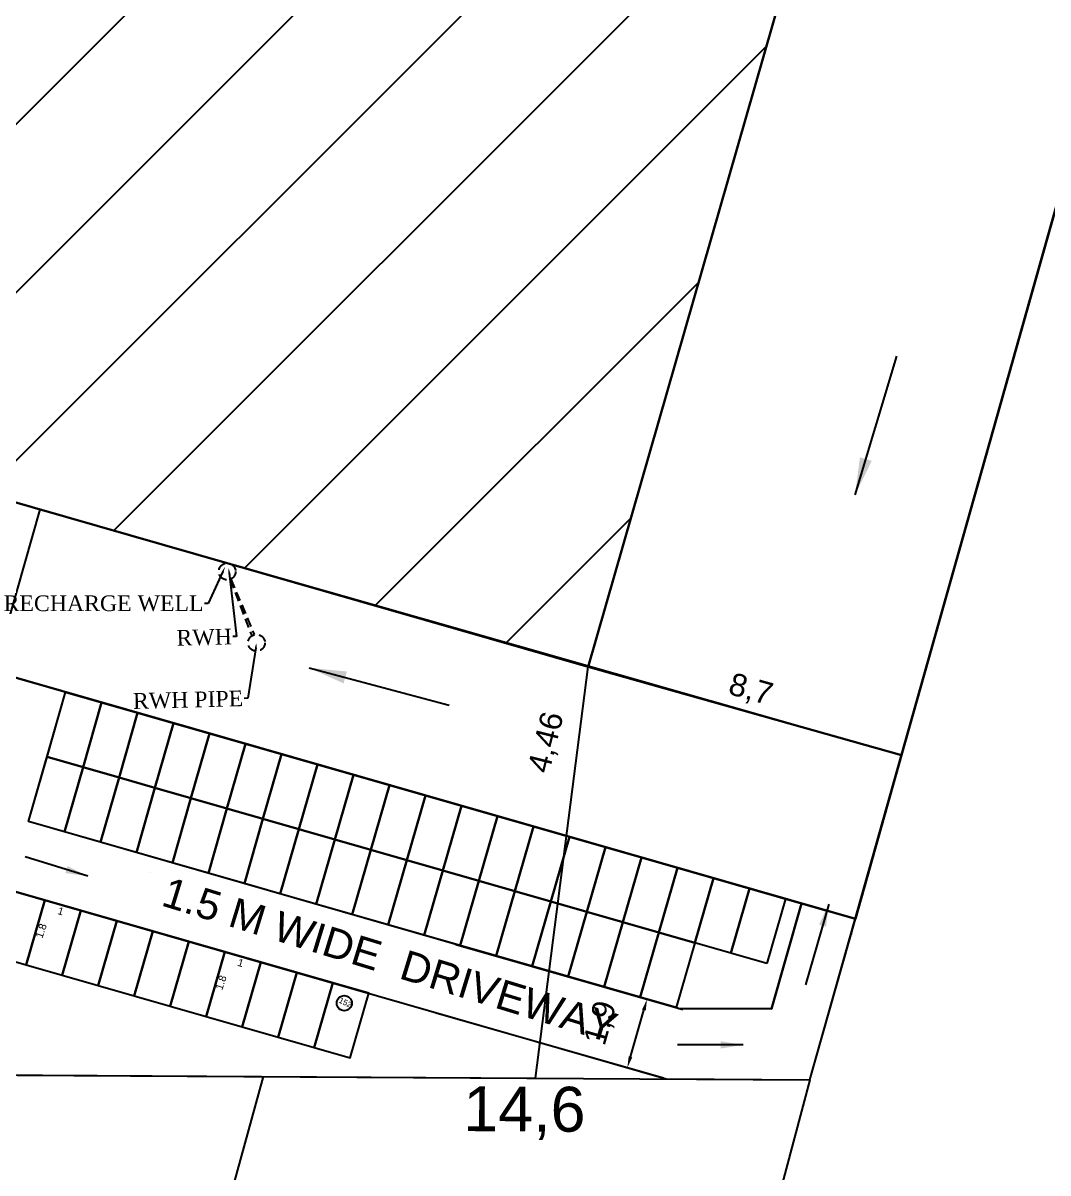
# Model space of a CAD drawing. Header units: metres. Extents: x 2292 to 2697, y 2134 to 2248.
# Drawn here: x 2454.33 to 2481.71, y 2152.81 to 2183.54 of the extents above; entities that cross this region are included whole.
import ezdxf
from ezdxf import colors
from ezdxf.entities.mleader import LeaderData, LeaderLine
from ezdxf.math import Vec2, Vec3

# ---------------------------------------------------------------- set-up
doc = ezdxf.new("R2010")
doc.units = ezdxf.units.M
doc.linetypes.add('DASHED2', pattern=[0.375, 0.25, -0.125])
doc.linetypes.add('DOT2', pattern=[0.125, 0, -0.125])
for name, color, linetype in [('AS_AT_SITE', 6, 'Continuous'), ('BLK_1_LVL_0_BLDG_FOOT_PRINT', 1, 'Continuous'), ('BLK_1_LVL_0_REAR_SETBACK', 11, 'Continuous'), ('BLK_1_LVL_0_SIDE_SETBACK2', 102, 'Continuous'), ('CYCLE_PARKING', 250, 'Continuous'), ('DRIVE_WAY', 254, 'DOT2'), ('FMB_OR_PLR', 70, 'Continuous'), ('PLOT_BOUNDARY', 70, 'Continuous'), ('SUPER_IMPOSED', 5, 'Continuous'), ('TWO_WHEELER_DRIVE_WAY', 7, 'Continuous')]:
    doc.layers.add(name, color=color, linetype=linetype)
doc.styles.get("Standard").update_dxf_attribs({"font": 'arial.ttf'})
doc.dimstyles.new('ISO-25', dxfattribs={"dimtxt": 0.5, "dimasz": 2.5, "dimexe": 1, "dimexo": 0.625, "dimtad": 1, "dimtxsty": 'Standard', "dimcen": 2.5, "dimadec": 0, "dimazin": 0, "dimtfac": 1, "dimtmove": 0, "dimatfit": 3, "dimfxl": 0, "dimarcsym": 0})

# ---------------------------------------------------------------- blocks, each defined once
blk = doc.blocks.new('*D296')
at = {"layer": 'Defpoints', "color": 0}
for p in [(2426.951, 2155.486), (2460.751, 2155.291), (2460.738, 2153.158)]:
    blk.add_point(p, dxfattribs=at)
at = {"color": 0, "insert": (2446.512, 2154.586), "char_height": 1.2, "attachment_point": 5, "rotation": 359.67}
blk.add_mtext('33,8', dxfattribs=at)
blk = doc.blocks.new('*D297')
at = {"layer": 'Defpoints', "color": 0}
for p in [(2496.187, 2229.126), (2498.693, 2228.42), (2475.35, 2155.207)]:
    blk.add_point(p, dxfattribs=at)
at = {"color": 0, "insert": (2486.914, 2191.593), "char_height": 1.2, "attachment_point": 5, "rotation": 74.2581}
blk.add_mtext('76,8', dxfattribs=at)
blk = doc.blocks.new('*D298')
at = {"layer": 'Defpoints', "color": 0}
for p in [(2460.751, 2155.291), (2475.35, 2155.207), (2475.338, 2153.022)]:
    blk.add_point(p, dxfattribs=at)
at = {"color": 0, "insert": (2467.724, 2154.412), "char_height": 1.2, "attachment_point": 5, "rotation": 359.67}
blk.add_mtext('14,6', dxfattribs=at)
blk = doc.blocks.new('*D356')
at = {"layer": 'Defpoints', "color": 0}
for p in [(2481.38, 2207.975), (2481.38, 2207.975), (2469.423, 2166.338)]:
    blk.add_point(p, dxfattribs=at)
at = {"color": 0, "insert": (2474.108, 2187.528), "char_height": 1.2, "attachment_point": 5, "rotation": 73.977}
blk.add_mtext('43,32', dxfattribs=at)
blk = doc.blocks.new('*D357')
at = {"layer": 'Defpoints', "color": 0}
for p in [(2430.977, 2177.379), (2469.423, 2166.338), (2469.423, 2166.338)]:
    blk.add_point(p, dxfattribs=at)
at = {"color": 0, "insert": (2450.541, 2173.048), "char_height": 1.2, "attachment_point": 5, "rotation": 343.977}
blk.add_mtext('40', dxfattribs=at)
blk = doc.blocks.new('*D300')
at = {"layer": 'Defpoints', "color": 0}
for p in [(2469.423, 2166.338), (2468.341, 2162.012), (2468.341, 2162.012)]:
    blk.add_point(p, dxfattribs=at)
at = {"color": 0, "insert": (2468.338, 2164.311), "char_height": 0.6, "attachment_point": 5, "rotation": 75.9554}
blk.add_mtext('4,46', dxfattribs=at)
blk = doc.blocks.new('_ArchTick')
at = {"color": 0, "linetype": 'ByBlock', "const_width": 0.15}
blk.add_lwpolyline([(-0.5, -0.5), (0.5, 0.5)], dxfattribs=at)
blk = doc.blocks.new('*D360')
at = {"layer": 'Defpoints', "color": 0}
for p in [(2469.423, 2166.338), (2477.795, 2163.978), (2477.795, 2163.978)]:
    blk.add_point(p, dxfattribs=at)
at = {"color": 0, "insert": (2473.761, 2165.697), "char_height": 0.6, "attachment_point": 5, "rotation": 344.2581}
blk.add_mtext('8,7', dxfattribs=at)
blk = doc.blocks.new('*D519')
at = {"layer": 'Defpoints', "color": 0}
for p in [(2465.289, 2159.094), (2470.997, 2157.454), (2464.764, 2157.269)]:
    blk.add_point(p, dxfattribs=at)
at = {"layer": 'TWO_WHEELER_DRIVE_WAY', "color": 0, "lineweight": -2}
for p, q in [((2465.89, 2158.922), (2471.959, 2157.177)), ((2465.365, 2157.096), (2471.434, 2155.352)), ((2470.556, 2155.917), (2470.915, 2157.165))]:
    blk.add_line(p, q, dxfattribs=at)
at = {"layer": 'TWO_WHEELER_DRIVE_WAY', "color": 0}
for points in [[(2470.867, 2157.179), (2470.963, 2157.151), (2470.997, 2157.454)], [(2470.508, 2155.93), (2470.604, 2155.903), (2470.473, 2155.628)]]:
    blk.add_solid(points, dxfattribs=at)
at = {"layer": 'TWO_WHEELER_DRIVE_WAY', "color": 0, "insert": (2469.788, 2156.813), "char_height": 0.6, "attachment_point": 5, "rotation": 73.9637}
blk.add_mtext('1,9', dxfattribs=at)

msp = doc.modelspace()

# ---------------------------------------------------------------- hatches: boundary and pattern name
h = msp.add_hatch()
h.set_pattern_fill('ANSI31', color=256)
h.set_pattern_definition([(45, (-69436.9367, -38212.0027), (-2.24506403, 2.24506403), [])])
h.paths.add_polyline_path([(2481.38008, 2207.97471), (2442.93405, 2219.01567), (2430.97669, 2177.37862), (2469.42272, 2166.33766)])
h.paths.add_polyline_path([(2460.3759, 2211.65076), (2462.74481, 2210.97045), (2463.42738, 2213.34723), (2461.05846, 2214.02754)], flags=24)
h.paths.add_polyline_path([(2438.78293, 2195.21277), (2440.10649, 2199.82158), (2437.72971, 2200.50414), (2436.40615, 2195.89534)], flags=24)
h.paths.add_polyline_path([(2474.5498, 2184.94121), (2475.87336, 2189.55002), (2473.49658, 2190.23258), (2472.17302, 2185.62378)], flags=24)
h.paths.add_polyline_path([(2449.04087, 2172.18075), (2451.40978, 2171.50045), (2452.09235, 2173.87723), (2449.72343, 2174.55754)], flags=25)
h.paths.add_polyline_path([(2450.01692, 2195.69709), (2464.8792, 2191.64603), (2465.42113, 2193.63421), (2450.55884, 2197.68527)], flags=24)

# ---------------------------------------------------------------- linework, layer by layer
at = {"linetype": 'DASHED2'}
for p, q in [((2459.85884, 2168.66966), (2460.4418, 2167.16472)), ((2459.88258, 2168.67945), (2460.50806, 2167.19513))]:
    msp.add_line(p, q, dxfattribs=at)
for p, q in [((2458.33652, 2162.96676), (2458.33705, 2162.96661)), ((2457.7288, 2160.85261), (2457.72987, 2160.8523)), ((2457.72991, 2160.85245), (2457.72987, 2160.8523)), ((2453.95213, 2160.37769), (2471.51213, 2155.32895)), ((2457.31432, 2159.41101), (2457.31583, 2159.41058)), ((2476.4521, 2159.21525), (2476.47817, 2159.20775)), ((2475.96374, 2157.48274), (2475.9808, 2157.47784)), ((2471.83806, 2157.21196), (2474.32696, 2157.19763)), ((2475.47539, 2155.75023), (2475.48342, 2155.74792)), ((2458.85608, 2148.49188), (2460.75123, 2155.39093)), ((2475.35041, 2155.30684), (2473.64622, 2148.90363))]:
    msp.add_line(p, q)
at = {"color": 1}
msp.add_line((2474.69236, 2160.13891), (2476.56263, 2159.60737), dxfattribs=at)
for points in [[(2476.56265, 2159.60747), (2477.7943, 2163.97692), (2469.42272, 2166.33766), (2430.97669, 2177.37862), (2442.93405, 2219.01567), (2440.02341, 2219.85252), (2428.05325, 2178.21915), (2426.81089, 2173.89307), (2453.54757, 2166.21481)], [(2481.38123, 2207.97535), (2469.42272, 2166.33766), (2477.79456, 2163.97784), (2489.55189, 2205.67127), (2489.54731, 2205.67256)], [(2474.32696, 2157.19763), (2475.12082, 2160.01397)]]:
    msp.add_lwpolyline(points)
at = {"linetype": 'DASHED2'}
for centre in [(2459.78546, 2168.8813), (2460.56711, 2166.97906)]:
    msp.add_circle(centre, 0.224, dxfattribs=at)
msp.add_circle((2462.91334, 2157.35095), 0.20161)
at = {"layer": 'AS_AT_SITE', "color": 6}
msp.add_lwpolyline([(2496.18659, 2229.22643), (2442.39814, 2228.11204), (2421.89523, 2156.80096), (2426.95121, 2155.58561), (2475.35041, 2155.30684)], close=True, dxfattribs=at)
at = {"layer": 'BLK_1_LVL_0_BLDG_FOOT_PRINT', "color": 1}
msp.add_lwpolyline([(2442.93405, 2219.01567), (2430.97669, 2177.37862), (2469.42272, 2166.33766), (2481.38008, 2207.97471)], close=True, dxfattribs=at)
at = {"layer": 'BLK_1_LVL_0_REAR_SETBACK', "color": 11}
msp.add_lwpolyline([(2430.9767, 2177.37866), (2424.42322, 2156.19329), (2426.95121, 2155.58561), (2450.45619, 2155.45023), (2468.02369, 2155.34904), (2469.42195, 2166.33788)], close=True, dxfattribs=at)
at = {"layer": 'BLK_1_LVL_0_SIDE_SETBACK2', "color": 102}
msp.add_lwpolyline([(2469.42217, 2166.33865), (2481.38123, 2207.97535), (2489.55189, 2205.67127), (2477.7943, 2163.97692)], close=True, dxfattribs=at)
at = {"layer": 'CYCLE_PARKING', "color": 250, "ltscale": 0.3}
for points in [[(2455.9342, 2163.65618), (2454.97309, 2163.93235), (2455.4702, 2165.66235), (2456.43131, 2165.38618)], [(2456.8953, 2163.38001), (2455.9342, 2163.65618), (2456.43131, 2165.38618), (2457.39241, 2165.11)], [(2457.85641, 2163.10384), (2456.8953, 2163.38001), (2457.39241, 2165.11), (2458.35352, 2164.83383)], [(2458.81752, 2162.82767), (2457.85641, 2163.10384), (2458.35352, 2164.83383), (2459.31463, 2164.55766)], [(2459.77863, 2162.55149), (2458.81752, 2162.82767), (2459.31463, 2164.55766), (2460.27574, 2164.28149)], [(2460.73974, 2162.27532), (2459.77863, 2162.55149), (2460.27574, 2164.28149), (2461.23685, 2164.00532)], [(2455.43709, 2161.92619), (2454.47598, 2162.20236), (2454.97309, 2163.93235), (2455.9342, 2163.65618)], [(2461.70084, 2161.99915), (2460.73974, 2162.27532), (2461.23685, 2164.00532), (2462.19795, 2163.72914)], [(2456.39819, 2161.65001), (2455.43709, 2161.92619), (2455.9342, 2163.65618), (2456.8953, 2163.38001)], [(2462.66195, 2161.72298), (2461.70084, 2161.99915), (2462.19795, 2163.72914), (2463.15906, 2163.45297)], [(2463.62306, 2161.4468), (2462.66195, 2161.72298), (2463.15906, 2163.45297), (2464.12017, 2163.1768)], [(2457.3593, 2161.37384), (2456.39819, 2161.65001), (2456.8953, 2163.38001), (2457.85641, 2163.10384)], [(2464.58417, 2161.17063), (2463.62306, 2161.4468), (2464.12017, 2163.1768), (2465.08128, 2162.90063)], [(2458.32041, 2161.09767), (2457.3593, 2161.37384), (2457.85641, 2163.10384), (2458.81752, 2162.82767)], [(2465.54528, 2160.89446), (2464.58417, 2161.17063), (2465.08128, 2162.90063), (2466.04239, 2162.62446)], [(2459.28152, 2160.8215), (2458.32041, 2161.09767), (2458.81752, 2162.82767), (2459.77863, 2162.55149)], [(2460.24263, 2160.54533), (2459.28152, 2160.8215), (2459.77863, 2162.55149), (2460.73974, 2162.27532)], [(2466.50639, 2160.61829), (2465.54528, 2160.89446), (2466.04239, 2162.62446), (2467.0035, 2162.34828)], [(2461.20373, 2160.26915), (2460.24263, 2160.54533), (2460.73974, 2162.27532), (2461.70084, 2161.99915)], [(2467.46749, 2160.34212), (2466.50639, 2160.61829), (2467.0035, 2162.34828), (2467.9646, 2162.07211)], [(2462.16484, 2159.99298), (2461.20373, 2160.26915), (2461.70084, 2161.99915), (2462.66195, 2161.72298)], [(2468.4286, 2160.06594), (2467.46749, 2160.34212), (2467.9646, 2162.07211), (2468.92571, 2161.79594)], [(2463.12595, 2159.71681), (2462.16484, 2159.99298), (2462.66195, 2161.72298), (2463.62306, 2161.4468)], [(2469.38971, 2159.78977), (2468.4286, 2160.06594), (2468.92571, 2161.79594), (2469.88682, 2161.51977)], [(2464.08706, 2159.44064), (2463.12595, 2159.71681), (2463.62306, 2161.4468), (2464.58417, 2161.17063)], [(2470.35082, 2159.5136), (2469.38971, 2159.78977), (2469.88682, 2161.51977), (2470.84793, 2161.24359)], [(2465.04817, 2159.16447), (2464.08706, 2159.44064), (2464.58417, 2161.17063), (2465.54528, 2160.89446)], [(2471.31193, 2159.23743), (2470.35082, 2159.5136), (2470.84793, 2161.24359), (2471.80904, 2160.96742)], [(2466.00928, 2158.88829), (2465.04817, 2159.16447), (2465.54528, 2160.89446), (2466.50639, 2160.61829)], [(2472.27303, 2158.96126), (2471.31193, 2159.23743), (2471.80904, 2160.96742), (2472.77014, 2160.69125)], [(2473.23414, 2158.68508), (2472.27303, 2158.96126), (2472.77014, 2160.69125), (2473.73125, 2160.41508)], [(2454.91332, 2160.10181), (2453.95217, 2160.37784), (2453.45533, 2158.64777), (2454.41648, 2158.37174)], [(2466.97038, 2158.61212), (2466.00928, 2158.88829), (2466.50639, 2160.61829), (2467.46749, 2160.34212)], [(2474.19525, 2158.40891), (2473.23414, 2158.68508), (2473.73125, 2160.41508), (2474.69236, 2160.13891)], [(2455.87447, 2159.82579), (2454.91332, 2160.10181), (2454.41648, 2158.37174), (2455.37763, 2158.09572)], [(2467.93149, 2158.33595), (2466.97038, 2158.61212), (2467.46749, 2160.34212), (2468.4286, 2160.06594)], [(2468.8926, 2158.05978), (2467.93149, 2158.33595), (2468.4286, 2160.06594), (2469.38971, 2159.78977)], [(2456.83562, 2159.54976), (2455.87447, 2159.82579), (2455.37763, 2158.09572), (2456.33878, 2157.81969)], [(2469.85371, 2157.78361), (2468.8926, 2158.05978), (2469.38971, 2159.78977), (2470.35082, 2159.5136)], [(2457.79677, 2159.27374), (2456.83562, 2159.54976), (2456.33878, 2157.81969), (2457.29993, 2157.54367)], [(2470.81482, 2157.50743), (2469.85371, 2157.78361), (2470.35082, 2159.5136), (2471.31193, 2159.23743)], [(2458.75792, 2158.99772), (2457.79677, 2159.27374), (2457.29993, 2157.54367), (2458.26108, 2157.26765)], [(2471.77592, 2157.23126), (2470.81482, 2157.50743), (2471.31193, 2159.23743), (2472.27303, 2158.96126)], [(2459.71907, 2158.72169), (2458.75792, 2158.99772), (2458.26108, 2157.26765), (2459.22223, 2156.99162)], [(2460.68023, 2158.44567), (2459.71907, 2158.72169), (2459.22223, 2156.99162), (2460.18338, 2156.7156)], [(2461.64138, 2158.16964), (2460.68023, 2158.44567), (2460.18338, 2156.7156), (2461.14453, 2156.43957)], [(2462.60253, 2157.89362), (2461.64138, 2158.16964), (2461.14453, 2156.43957), (2462.10568, 2156.16355)], [(2463.56368, 2157.6176), (2462.60253, 2157.89362), (2462.10568, 2156.16355), (2463.06683, 2155.88752)]]:
    msp.add_lwpolyline(points, close=True, dxfattribs=at)
at = {"layer": 'DRIVE_WAY', "color": 254, "linetype": 'ByBlock', "lineweight": -2}
msp.add_lwpolyline([(2426.81089, 2173.89307), (2468.28624, 2161.97969), (2475.12082, 2160.01397), (2476.56263, 2159.60737), (2477.7943, 2163.97692), (2469.42347, 2166.33745), (2430.97673, 2177.37865), (2428.053, 2178.21829)], close=True, dxfattribs=at)
at = {"layer": 'FMB_OR_PLR', "color": 70}
msp.add_lwpolyline([(2496.18659, 2229.22643), (2442.39814, 2228.11204), (2421.89523, 2156.80096), (2426.95121, 2155.58561), (2475.35041, 2155.30684)], close=True, dxfattribs=at)
at = {"layer": 'PLOT_BOUNDARY'}
msp.add_lwpolyline([(2496.18659, 2229.22643), (2442.39814, 2228.11204), (2421.89523, 2156.80096), (2426.95121, 2155.58561), (2475.35041, 2155.30684)], close=True, dxfattribs=at)
at = {"layer": 'SUPER_IMPOSED', "color": 5}
msp.add_lwpolyline([(2496.18659, 2229.22643), (2442.39814, 2228.11204), (2421.89523, 2156.80096), (2426.95121, 2155.58561), (2475.35041, 2155.30684)], close=True, dxfattribs=at)
at = {"layer": 'TWO_WHEELER_DRIVE_WAY', "color": 6}
for points in [[(2453.54757, 2166.21481), (2454.78968, 2170.53999), (2477.7943, 2163.97692), (2476.56263, 2159.60737)], [(2453.54757, 2166.21481), (2450.45619, 2155.45023), (2452.53445, 2155.43826), (2453.95254, 2160.37624), (2471.51213, 2155.32895), (2475.35041, 2155.30684), (2476.56265, 2159.60747), (2475.12082, 2160.01397), (2474.32696, 2157.19763), (2471.83806, 2157.21196), (2454.47598, 2162.20236), (2455.46949, 2165.66117)]]:
    msp.add_lwpolyline(points, close=True, dxfattribs=at)

# ---------------------------------------------------------------- texts
at = {"attachment_point": 1}
for s, width, insert, char_height, rotation in [('1.5 M WIDE  DRIVEWAY', 13.1846375, (2458.22409, 2160.73431), 0.8, 342.963308), ('{\\W1.820189; }1', 0.3562586, (2455.16011, 2159.96793), 0.2, 343.23013), (' 1.8', 0.3562586, (2454.6567, 2159.13142), 0.2, 71.330098), ('{\\W1.820189; }1', 0.3562586, (2459.96503, 2158.58645), 0.2, 343.23013), (' 1.8', 0.3562586, (2459.46162, 2157.74994), 0.2, 71.330098), ('{\\W0.347833; }152', 0.3562586, (2462.79199, 2157.52072), 0.15, 334.72394)]:
    msp.add_mtext_dynamic_manual_height_columns(s, width=width, gutter_width=12.5, heights=[0], dxfattribs=dict(at, insert=insert, char_height=char_height, rotation=rotation))

# ---------------------------------------------------------------- dimensions: what is measured, and where the dimension line sits
for base, p1, p2, angle, picture, middle in [((2498.6929, 2228.41996), (2475.35041, 2155.20684), (2496.18659, 2229.12643), 74.25811, '*D297', (2488.20925, 2191.2276)), ((2460.73837, 2153.15802), (2426.95121, 2155.48561), (2460.75065, 2155.29093), 359.669988, '*D296', (2446.50413, 2153.24)), ((2475.33782, 2153.02192), (2460.75065, 2155.29093), (2475.35041, 2155.20684), 359.669988, '*D298', (2467.71585, 2153.06582))]:
    dim = msp.add_linear_dim(base=base, p1=p1, p2=p2, angle=angle, dimstyle='ISO-25', override={"dimtxt": 1.2, "dimse1": 1, "dimse2": 1, "dimsd1": 1, "dimsd2": 1})
    dim.commit()
    dim.dimension.update_dxf_attribs({"geometry": picture, "text_midpoint": middle, "dimtype": 161})
for p1, p2, override, picture, middle in [((2469.42272, 2166.33766), (2481.38008, 2207.97471), {"dimtxt": 1.2, "dimse1": 1, "dimse2": 1, "dimsd1": 1, "dimsd2": 1}, '*D356', (2474.10755, 2187.52775)), ((2430.97669, 2177.37862), (2469.42272, 2166.33766), {"dimtxt": 1.2, "dimse1": 1, "dimse2": 1, "dimsd1": 1, "dimsd2": 1}, '*D357', (2450.54134, 2173.04775)), ((2469.42272, 2166.33766), (2468.34075, 2162.01248), {"dimtxt": 0.6, "dimasz": 0.5, "dimgap": 0.2, "dimblk1": 'ArchTick', "dimblk2": 'ArchTick', "dimsah": 1, "dimse1": 1, "dimse2": 1, "dimsd1": 1, "dimsd2": 1}, '*D300', (2468.33792, 2164.31111)), ((2469.42272, 2166.33766), (2477.79456, 2163.97784), {"dimtxt": 0.6, "dimasz": 0.5, "dimgap": 0.2, "dimblk1": 'ArchTick', "dimblk2": 'ArchTick', "dimsah": 1, "dimse1": 1, "dimse2": 1, "dimsd1": 1, "dimsd2": 1}, '*D360', (2473.76072, 2165.6973))]:
    dim = msp.add_aligned_dim(p1=p1, p2=p2, distance=0, dimstyle='ISO-25', override=override)
    dim.commit()
    dim.dimension.update_dxf_attribs({"geometry": picture, "text_midpoint": middle})
at = {"layer": 'TWO_WHEELER_DRIVE_WAY', "color": 6}
dim = msp.add_linear_dim(base=(2470.99748, 2157.45357), p1=(2464.76432, 2157.26904), p2=(2465.28898, 2159.09437), angle=73.963727, dimstyle='ISO-25', override={"dimtxt": 0.6, "dimasz": 0.3}, dxfattribs=at)
dim.commit()
dim.dimension.update_dxf_attribs({"geometry": '*D519', "text_midpoint": (2470.73515, 2156.54091), "dimtype": 161})

# ---------------------------------------------------------------- leaders
for points, override in [([(2476.55445, 2170.92818), (2477.67345, 2174.63762)], {"dimasz": 1, "dimgap": 0.625, "dimtad": 0}), ([(2461.97079, 2166.30945), (2465.71465, 2165.31166)], {"dimasz": 1, "dimgap": 0.625, "dimtad": 0}), ([(2456.06497, 2160.74219), (2454.38888, 2161.26156)], {"dimasz": 0.6, "dimgap": 0.625, "dimtad": 0}), ([(2475.85188, 2159.99881), (2475.23456, 2157.83946)], {"dimasz": 0.6, "dimtad": 0}), ([(2473.56612, 2156.23545), (2471.81141, 2156.23794)], {"dimasz": 0.6, "dimgap": 0.625, "dimtad": 0})]:
    msp.add_leader(points, dimstyle='ISO-25', override=override)
at = {"ltscale": 0.3}
ml = msp.add_multileader_mtext('Standard', dxfattribs=at)
ml.set_content('{\\fTimes New Roman|b0|i0|c0|p18;RECHARGE WELL}', color=256)
ml.set_leader_properties()
ml.build(insert=Vec2(0, 0))
ml.multileader.update_dxf_attribs({"dogleg_length": 0.36, "arrow_head_size": 0.14})
ctx = ml.context
ctx.base_point, ctx.char_height, ctx.arrow_head_size, ctx.landing_gap_size, ctx.plane_origin = Vec3(2453.93206, 2168.02917), 0.42, 0.14, 0.0252, Vec3(2459.26236, 2168.92973)
ctx.text_align_type = 2
notes = []
notes.append((ctx, [(1, (1, 1, 0), (2459.2783, 2168.02917), (-1, 0), 0.1008, [(0, [(2459.72845, 2169.00872)], 0, [])])]))
ctx.mtext.insert, ctx.mtext.alignment, ctx.mtext.flow_direction = Vec3(2459.1523, 2168.24387), 3, 5
ml = msp.add_multileader_mtext('Standard', dxfattribs=at)
ml.set_content('{\\fTimes New Roman|b0|i0|c0|p18;RWH} ', color=256)
ml.set_leader_properties()
ml.build(insert=Vec2(0, 0))
ml.multileader.update_dxf_attribs({"dogleg_length": 0.18, "arrow_head_size": 0.14})
ctx = ml.context
ctx.base_point, ctx.char_height, ctx.arrow_head_size, ctx.landing_gap_size, ctx.plane_origin, ctx.plane_x_axis, ctx.plane_y_axis = Vec3(2458.46167, 2167.10446), 0.42, 0.14, 0.0252, Vec3(2459.32136, 2168.97226), Vec3(0.99966755, 0.02578346), Vec3(-0.02578346, 0.99966755)
ctx.text_align_type = 2
notes.append((ctx, [(1, (1, 1, 0), (2460.03586, 2167.14506), (-0.99966755, -0.02578346), 0.1008, [(0, [(2459.8222, 2168.98518)], 0, [])])]))
ctx.mtext.insert, ctx.mtext.text_direction, ctx.mtext.rotation, ctx.mtext.alignment, ctx.mtext.flow_direction = Vec3(2459.90437, 2167.35643), Vec3(0.99966755, 0.02578346), 0.02578632, 3, 5
ml = msp.add_multileader_mtext('Standard', dxfattribs=at)
ml.set_content('{\\fTimes New Roman|b0|i0|c0|p18;RWH PIPE}', color=256)
ml.set_leader_properties()
ml.build(insert=Vec2(0, 0))
ml.multileader.update_dxf_attribs({"dogleg_length": 0.36, "arrow_head_size": 0.14})
ctx = ml.context
ctx.base_point, ctx.char_height, ctx.arrow_head_size, ctx.landing_gap_size, ctx.plane_origin, ctx.plane_x_axis, ctx.plane_y_axis = Vec3(2457.33406, 2165.41772), 0.42, 0.14, 0.0252, Vec3(2461.54675, 2166.96065), Vec3(0.99966755, 0.02578346), Vec3(-0.02578346, 0.99966755)
ctx.text_align_type = 2
notes.append((ctx, [(1, (1, 1, 0), (2460.33645, 2165.49516), (-0.99966755, -0.02578346), 0.1008, [(0, [(2460.56711, 2166.97906)], 0, [])])]))
ctx.mtext.insert, ctx.mtext.text_direction, ctx.mtext.rotation, ctx.mtext.width, ctx.mtext.alignment, ctx.mtext.flow_direction = Vec3(2460.20495, 2165.70653), Vec3(0.99966755, 0.02578346), 0.02578632, 3.434928, 3, 5
for ctx, leaders in notes:
    for number, flags, end, landing, length, lines in leaders:
        leader = LeaderData()
        leader.index, (leader.has_last_leader_line, leader.has_dogleg_vector, leader.attachment_direction) = number, flags
        leader.last_leader_point, leader.dogleg_vector, leader.dogleg_length = Vec3(end), Vec3(landing), length
        for number, points, colour, breaks in lines:
            line = LeaderLine()
            line.index, line.vertices, line.color, line.breaks = number, Vec3.list(points), colors.encode_raw_color(colour), breaks
            leader.lines.append(line)
        ctx.leaders.append(leader)

doc.saveas('drawing.dxf')
